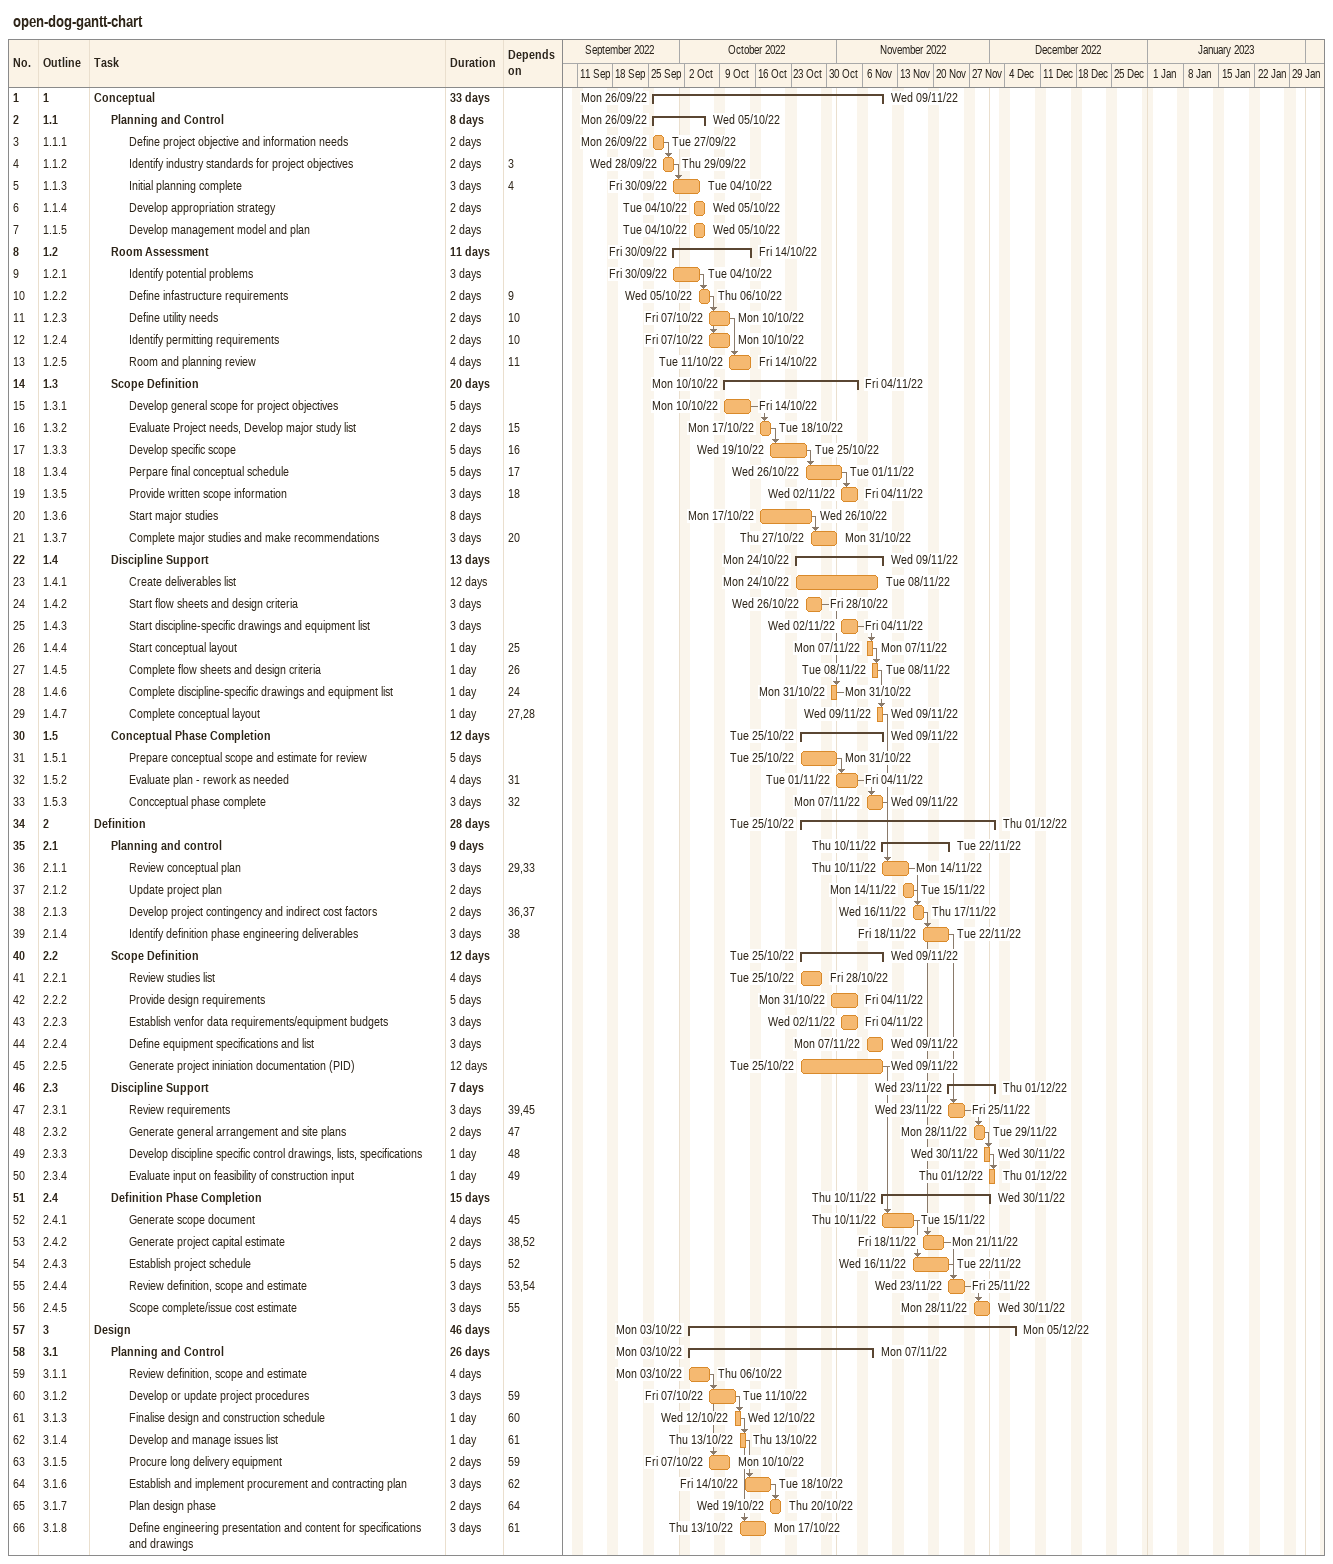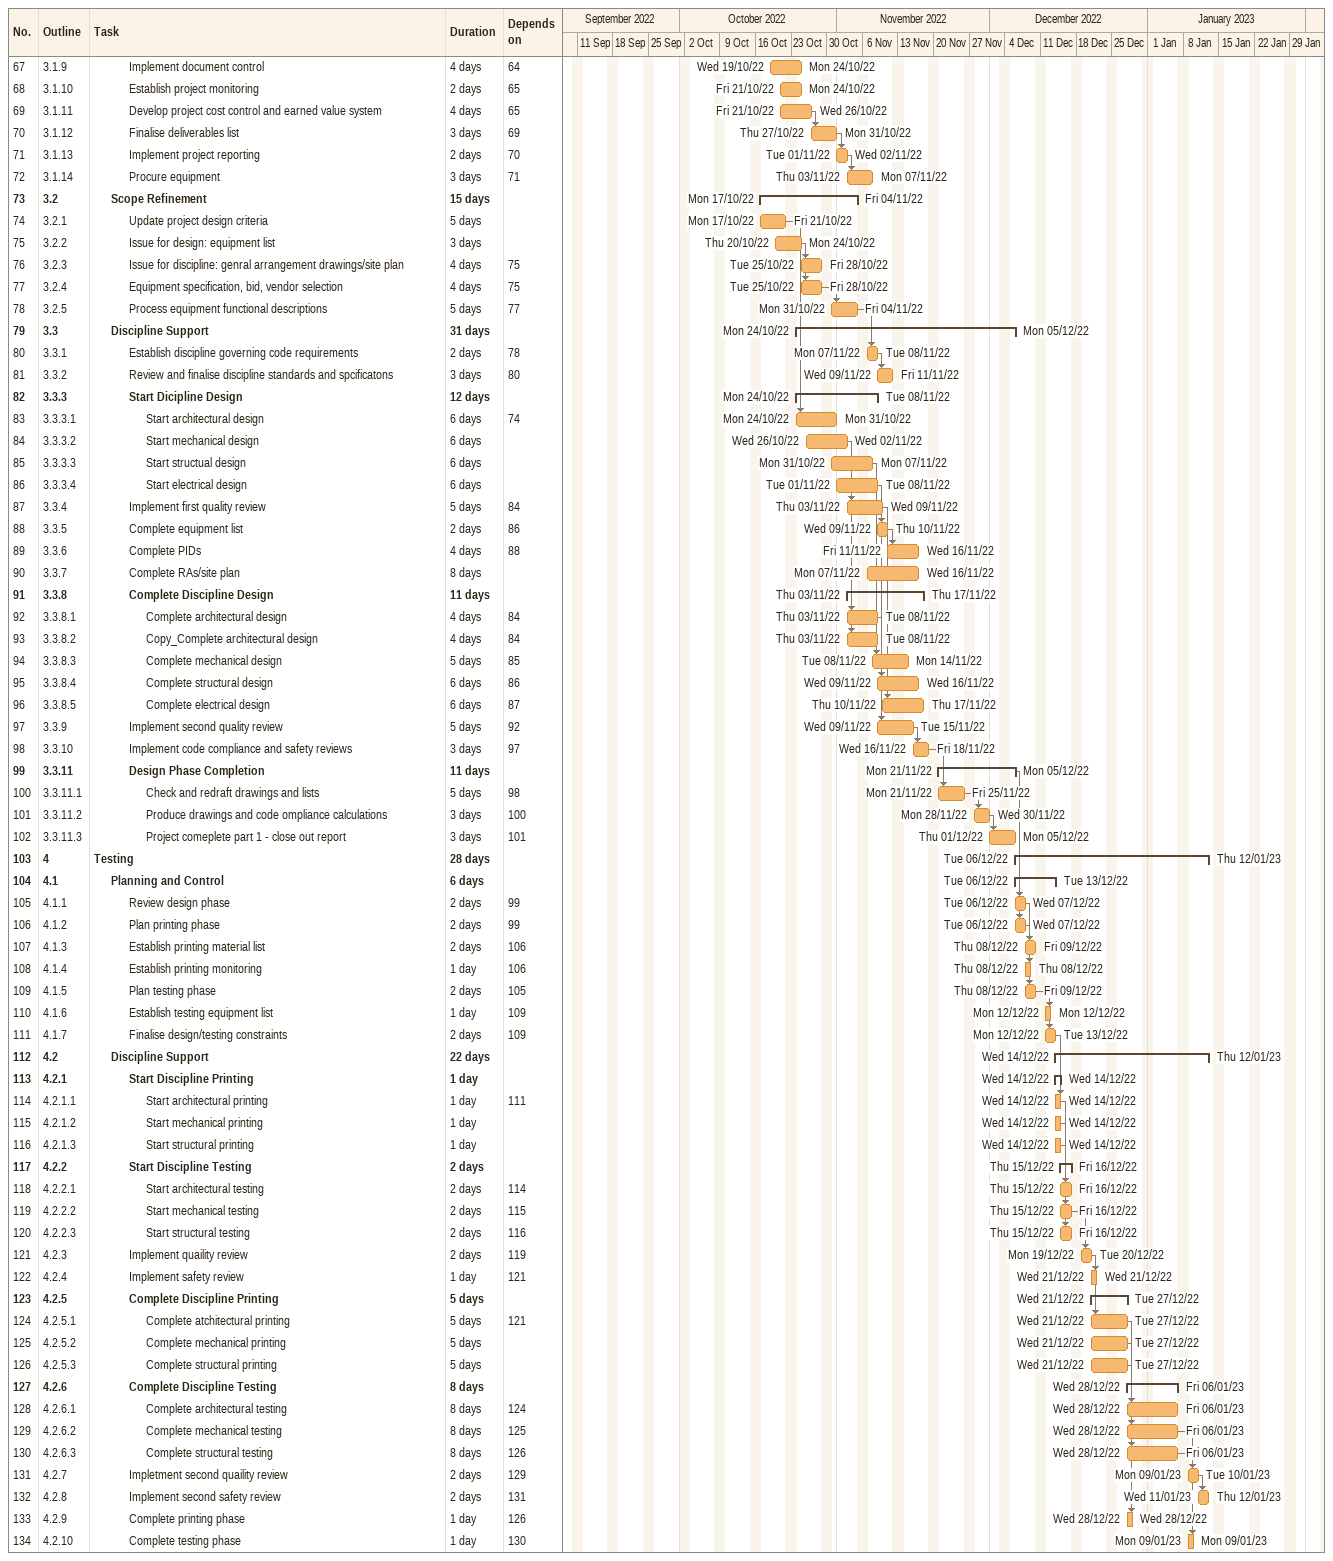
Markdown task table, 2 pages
open-dog-gantt-chart

| ID | WBS | Task | Duration | Start | Finish | Predecessors |
|---|---|---|---|---|---|---|
| 1 | 1 | **Conceptual** | 33d | 2022-09-26 | 2022-11-09 |  |
| 2 | 1.1 | **Planning and Control** | 8d | 2022-09-26 | 2022-10-05 |  |
| 3 | 1.1.1 | Define project objective and information needs | 2d | 2022-09-26 | 2022-09-27 |  |
| 4 | 1.1.2 | Identify industry standards for project objectives | 2d | 2022-09-28 | 2022-09-29 | 3 |
| 5 | 1.1.3 | Initial planning complete | 3d | 2022-09-30 | 2022-10-04 | 4 |
| 6 | 1.1.4 | Develop appropriation strategy | 2d | 2022-10-04 | 2022-10-05 |  |
| 7 | 1.1.5 | Develop management model and plan | 2d | 2022-10-04 | 2022-10-05 |  |
| 8 | 1.2 | **Room Assessment** | 11d | 2022-09-30 | 2022-10-14 |  |
| 9 | 1.2.1 | Identify potential problems | 3d | 2022-09-30 | 2022-10-04 |  |
| 10 | 1.2.2 | Define infastructure requirements | 2d | 2022-10-05 | 2022-10-06 | 9 |
| 11 | 1.2.3 | Define utility needs | 2d | 2022-10-07 | 2022-10-10 | 10 |
| 12 | 1.2.4 | Identify permitting requirements | 2d | 2022-10-07 | 2022-10-10 | 10 |
| 13 | 1.2.5 | Room and planning review | 4d | 2022-10-11 | 2022-10-14 | 11 |
| 14 | 1.3 | **Scope Definition** | 20d | 2022-10-10 | 2022-11-04 |  |
| 15 | 1.3.1 | Develop general scope for project objectives | 5d | 2022-10-10 | 2022-10-14 |  |
| 16 | 1.3.2 | Evaluate Project needs, Develop major study list | 2d | 2022-10-17 | 2022-10-18 | 15 |
| 17 | 1.3.3 | Develop specific scope | 5d | 2022-10-19 | 2022-10-25 | 16 |
| 18 | 1.3.4 | Perpare final conceptual schedule | 5d | 2022-10-26 | 2022-11-01 | 17 |
| 19 | 1.3.5 | Provide written scope information | 3d | 2022-11-02 | 2022-11-04 | 18 |
| 20 | 1.3.6 | Start major studies | 8d | 2022-10-17 | 2022-10-26 |  |
| 21 | 1.3.7 | Complete major studies and make recommendations | 3d | 2022-10-27 | 2022-10-31 | 20 |
| 22 | 1.4 | **Discipline Support** | 13d | 2022-10-24 | 2022-11-09 |  |
| 23 | 1.4.1 | Create deliverables list | 12d | 2022-10-24 | 2022-11-08 |  |
| 24 | 1.4.2 | Start flow sheets and design criteria | 3d | 2022-10-26 | 2022-10-28 |  |
| 25 | 1.4.3 | Start discipline-specific drawings and equipment list | 3d | 2022-11-02 | 2022-11-04 |  |
| 26 | 1.4.4 | Start conceptual layout | 1d | 2022-11-07 | 2022-11-07 | 25 |
| 27 | 1.4.5 | Complete flow sheets and design criteria | 1d | 2022-11-08 | 2022-11-08 | 26 |
| 28 | 1.4.6 | Complete discipline-specific drawings and equipment list | 1d | 2022-10-31 | 2022-10-31 | 24 |
| 29 | 1.4.7 | Complete conceptual layout | 1d | 2022-11-09 | 2022-11-09 | 27, 28 |
| 30 | 1.5 | **Conceptual Phase Completion** | 12d | 2022-10-25 | 2022-11-09 |  |
| 31 | 1.5.1 | Prepare conceptual scope and estimate for review | 5d | 2022-10-25 | 2022-10-31 |  |
| 32 | 1.5.2 | Evaluate plan - rework as needed | 4d | 2022-11-01 | 2022-11-04 | 31 |
| 33 | 1.5.3 | Concceptual phase complete | 3d | 2022-11-07 | 2022-11-09 | 32 |
| 34 | 2 | **Definition** | 28d | 2022-10-25 | 2022-12-01 |  |
| 35 | 2.1 | **Planning and control** | 9d | 2022-11-10 | 2022-11-22 |  |
| 36 | 2.1.1 | Review conceptual plan | 3d | 2022-11-10 | 2022-11-14 | 29, 33 |
| 37 | 2.1.2 | Update project plan | 2d | 2022-11-14 | 2022-11-15 |  |
| 38 | 2.1.3 | Develop project contingency and indirect cost factors | 2d | 2022-11-16 | 2022-11-17 | 36, 37 |
| 39 | 2.1.4 | Identify definition phase engineering deliverables | 3d | 2022-11-18 | 2022-11-22 | 38 |
| 40 | 2.2 | **Scope Definition** | 12d | 2022-10-25 | 2022-11-09 |  |
| 41 | 2.2.1 | Review studies list | 4d | 2022-10-25 | 2022-10-28 |  |
| 42 | 2.2.2 | Provide design requirements | 5d | 2022-10-31 | 2022-11-04 |  |
| 43 | 2.2.3 | Establish venfor data requirements/equipment budgets | 3d | 2022-11-02 | 2022-11-04 |  |
| 44 | 2.2.4 | Define equipment specifications and list | 3d | 2022-11-07 | 2022-11-09 |  |
| 45 | 2.2.5 | Generate project ininiation documentation (PID) | 12d | 2022-10-25 | 2022-11-09 |  |
| 46 | 2.3 | **Discipline Support** | 7d | 2022-11-23 | 2022-12-01 |  |
| 47 | 2.3.1 | Review requirements | 3d | 2022-11-23 | 2022-11-25 | 39, 45 |
| 48 | 2.3.2 | Generate general arrangement and site plans | 2d | 2022-11-28 | 2022-11-29 | 47 |
| 49 | 2.3.3 | Develop discipline specific control drawings, lists, specifications | 1d | 2022-11-30 | 2022-11-30 | 48 |
| 50 | 2.3.4 | Evaluate input on feasibility of construction input | 1d | 2022-12-01 | 2022-12-01 | 49 |
| 51 | 2.4 | **Definition Phase Completion** | 15d | 2022-11-10 | 2022-11-30 |  |
| 52 | 2.4.1 | Generate scope document | 4d | 2022-11-10 | 2022-11-15 | 45 |
| 53 | 2.4.2 | Generate project capital estimate | 2d | 2022-11-18 | 2022-11-21 | 38, 52 |
| 54 | 2.4.3 | Establish project schedule | 5d | 2022-11-16 | 2022-11-22 | 52 |
| 55 | 2.4.4 | Review definition, scope and estimate | 3d | 2022-11-23 | 2022-11-25 | 53, 54 |
| 56 | 2.4.5 | Scope complete/issue cost estimate | 3d | 2022-11-28 | 2022-11-30 | 55 |
| 57 | 3 | **Design** | 46d | 2022-10-03 | 2022-12-05 |  |
| 58 | 3.1 | **Planning and Control** | 26d | 2022-10-03 | 2022-11-07 |  |
| 59 | 3.1.1 | Review definition, scope and estimate | 4d | 2022-10-03 | 2022-10-06 |  |
| 60 | 3.1.2 | Develop or update project procedures | 3d | 2022-10-07 | 2022-10-11 | 59 |
| 61 | 3.1.3 | Finalise design and construction schedule | 1d | 2022-10-12 | 2022-10-12 | 60 |
| 62 | 3.1.4 | Develop and manage issues list | 1d | 2022-10-13 | 2022-10-13 | 61 |
| 63 | 3.1.5 | Procure long delivery equipment | 2d | 2022-10-07 | 2022-10-10 | 59 |
| 64 | 3.1.6 | Establish and implement procurement and contracting plan | 3d | 2022-10-14 | 2022-10-18 | 62 |
| 65 | 3.1.7 | Plan design phase | 2d | 2022-10-19 | 2022-10-20 | 64 |
| 66 | 3.1.8 | Define engineering presentation and content for specifications and drawings | 3d | 2022-10-13 | 2022-10-17 | 61 |
| 67 | 3.1.9 | Implement document control | 4d | 2022-10-19 | 2022-10-24 | 64 |
| 68 | 3.1.10 | Establish project monitoring | 2d | 2022-10-21 | 2022-10-24 | 65 |
| 69 | 3.1.11 | Develop project cost control and earned value system | 4d | 2022-10-21 | 2022-10-26 | 65 |
| 70 | 3.1.12 | Finalise deliverables list | 3d | 2022-10-27 | 2022-10-31 | 69 |
| 71 | 3.1.13 | Implement project reporting | 2d | 2022-11-01 | 2022-11-02 | 70 |
| 72 | 3.1.14 | Procure equipment | 3d | 2022-11-03 | 2022-11-07 | 71 |
| 73 | 3.2 | **Scope Refinement** | 15d | 2022-10-17 | 2022-11-04 |  |
| 74 | 3.2.1 | Update project design criteria | 5d | 2022-10-17 | 2022-10-21 |  |
| 75 | 3.2.2 | Issue for design: equipment list | 3d | 2022-10-20 | 2022-10-24 |  |
| 76 | 3.2.3 | Issue for discipline: genral arrangement drawings/site plan | 4d | 2022-10-25 | 2022-10-28 | 75 |
| 77 | 3.2.4 | Equipment specification, bid, vendor selection | 4d | 2022-10-25 | 2022-10-28 | 75 |
| 78 | 3.2.5 | Process equipment functional descriptions | 5d | 2022-10-31 | 2022-11-04 | 77 |
| 79 | 3.3 | **Discipline Support** | 31d | 2022-10-24 | 2022-12-05 |  |
| 80 | 3.3.1 | Establish discipline governing code requirements | 2d | 2022-11-07 | 2022-11-08 | 78 |
| 81 | 3.3.2 | Review and finalise discipline standards and spcificatons | 3d | 2022-11-09 | 2022-11-11 | 80 |
| 82 | 3.3.3 | **Start Dicipline Design** | 12d | 2022-10-24 | 2022-11-08 |  |
| 83 | 3.3.3.1 | Start architectural design | 6d | 2022-10-24 | 2022-10-31 | 74 |
| 84 | 3.3.3.2 | Start mechanical design | 6d | 2022-10-26 | 2022-11-02 |  |
| 85 | 3.3.3.3 | Start structual design | 6d | 2022-10-31 | 2022-11-07 |  |
| 86 | 3.3.3.4 | Start electrical design | 6d | 2022-11-01 | 2022-11-08 |  |
| 87 | 3.3.4 | Implement first quality review | 5d | 2022-11-03 | 2022-11-09 | 84 |
| 88 | 3.3.5 | Complete equipment list | 2d | 2022-11-09 | 2022-11-10 | 86 |
| 89 | 3.3.6 | Complete PIDs | 4d | 2022-11-11 | 2022-11-16 | 88 |
| 90 | 3.3.7 | Complete RAs/site plan | 8d | 2022-11-07 | 2022-11-16 |  |
| 91 | 3.3.8 | **Complete Discipline Design** | 11d | 2022-11-03 | 2022-11-17 |  |
| 92 | 3.3.8.1 | Complete architectural design | 4d | 2022-11-03 | 2022-11-08 | 84 |
| 93 | 3.3.8.2 | Copy_Complete architectural design | 4d | 2022-11-03 | 2022-11-08 | 84 |
| 94 | 3.3.8.3 | Complete mechanical design | 5d | 2022-11-08 | 2022-11-14 | 85 |
| 95 | 3.3.8.4 | Complete structural design | 6d | 2022-11-09 | 2022-11-16 | 86 |
| 96 | 3.3.8.5 | Complete electrical design | 6d | 2022-11-10 | 2022-11-17 | 87 |
| 97 | 3.3.9 | Implement second quality review | 5d | 2022-11-09 | 2022-11-15 | 92 |
| 98 | 3.3.10 | Implement code compliance and safety reviews | 3d | 2022-11-16 | 2022-11-18 | 97 |
| 99 | 3.3.11 | **Design Phase Completion** | 11d | 2022-11-21 | 2022-12-05 |  |
| 100 | 3.3.11.1 | Check and redraft drawings and lists | 5d | 2022-11-21 | 2022-11-25 | 98 |
| 101 | 3.3.11.2 | Produce drawings and code ompliance calculations | 3d | 2022-11-28 | 2022-11-30 | 100 |
| 102 | 3.3.11.3 | Project comeplete part 1 - close out report | 3d | 2022-12-01 | 2022-12-05 | 101 |
| 103 | 4 | **Testing** | 28d | 2022-12-06 | 2023-01-12 |  |
| 104 | 4.1 | **Planning and Control** | 6d | 2022-12-06 | 2022-12-13 |  |
| 105 | 4.1.1 | Review design phase | 2d | 2022-12-06 | 2022-12-07 | 99 |
| 106 | 4.1.2 | Plan printing phase | 2d | 2022-12-06 | 2022-12-07 | 99 |
| 107 | 4.1.3 | Establish printing material list | 2d | 2022-12-08 | 2022-12-09 | 106 |
| 108 | 4.1.4 | Establish printing monitoring | 1d | 2022-12-08 | 2022-12-08 | 106 |
| 109 | 4.1.5 | Plan testing phase | 2d | 2022-12-08 | 2022-12-09 | 105 |
| 110 | 4.1.6 | Establish testing equipment list | 1d | 2022-12-12 | 2022-12-12 | 109 |
| 111 | 4.1.7 | Finalise design/testing constraints | 2d | 2022-12-12 | 2022-12-13 | 109 |
| 112 | 4.2 | **Discipline Support** | 22d | 2022-12-14 | 2023-01-12 |  |
| 113 | 4.2.1 | **Start Discipline Printing** | 1d | 2022-12-14 | 2022-12-14 |  |
| 114 | 4.2.1.1 | Start architectural printing | 1d | 2022-12-14 | 2022-12-14 | 111 |
| 115 | 4.2.1.2 | Start mechanical printing | 1d | 2022-12-14 | 2022-12-14 |  |
| 116 | 4.2.1.3 | Start structural printing | 1d | 2022-12-14 | 2022-12-14 |  |
| 117 | 4.2.2 | **Start Discipline Testing** | 2d | 2022-12-15 | 2022-12-16 |  |
| 118 | 4.2.2.1 | Start architectural testing | 2d | 2022-12-15 | 2022-12-16 | 114 |
| 119 | 4.2.2.2 | Start mechanical testing | 2d | 2022-12-15 | 2022-12-16 | 115 |
| 120 | 4.2.2.3 | Start structural testing | 2d | 2022-12-15 | 2022-12-16 | 116 |
| 121 | 4.2.3 | Implement quaility review | 2d | 2022-12-19 | 2022-12-20 | 119 |
| 122 | 4.2.4 | Implement safety review | 1d | 2022-12-21 | 2022-12-21 | 121 |
| 123 | 4.2.5 | **Complete Discipline Printing** | 5d | 2022-12-21 | 2022-12-27 |  |
| 124 | 4.2.5.1 | Complete atchitectural printing | 5d | 2022-12-21 | 2022-12-27 | 121 |
| 125 | 4.2.5.2 | Complete mechanical printing | 5d | 2022-12-21 | 2022-12-27 |  |
| 126 | 4.2.5.3 | Complete structural printing | 5d | 2022-12-21 | 2022-12-27 |  |
| 127 | 4.2.6 | **Complete Discipline Testing** | 8d | 2022-12-28 | 2023-01-06 |  |
| 128 | 4.2.6.1 | Complete architectural testing | 8d | 2022-12-28 | 2023-01-06 | 124 |
| 129 | 4.2.6.2 | Complete mechanical testing | 8d | 2022-12-28 | 2023-01-06 | 125 |
| 130 | 4.2.6.3 | Complete structural testing | 8d | 2022-12-28 | 2023-01-06 | 126 |
| 131 | 4.2.7 | Impletment second quaility review | 2d | 2023-01-09 | 2023-01-10 | 129 |
| 132 | 4.2.8 | Implement second safety review | 2d | 2023-01-11 | 2023-01-12 | 131 |
| 133 | 4.2.9 | Complete printing phase | 1d | 2022-12-28 | 2022-12-28 | 126 |
| 134 | 4.2.10 | Complete testing phase | 1d | 2023-01-09 | 2023-01-09 | 130 |
